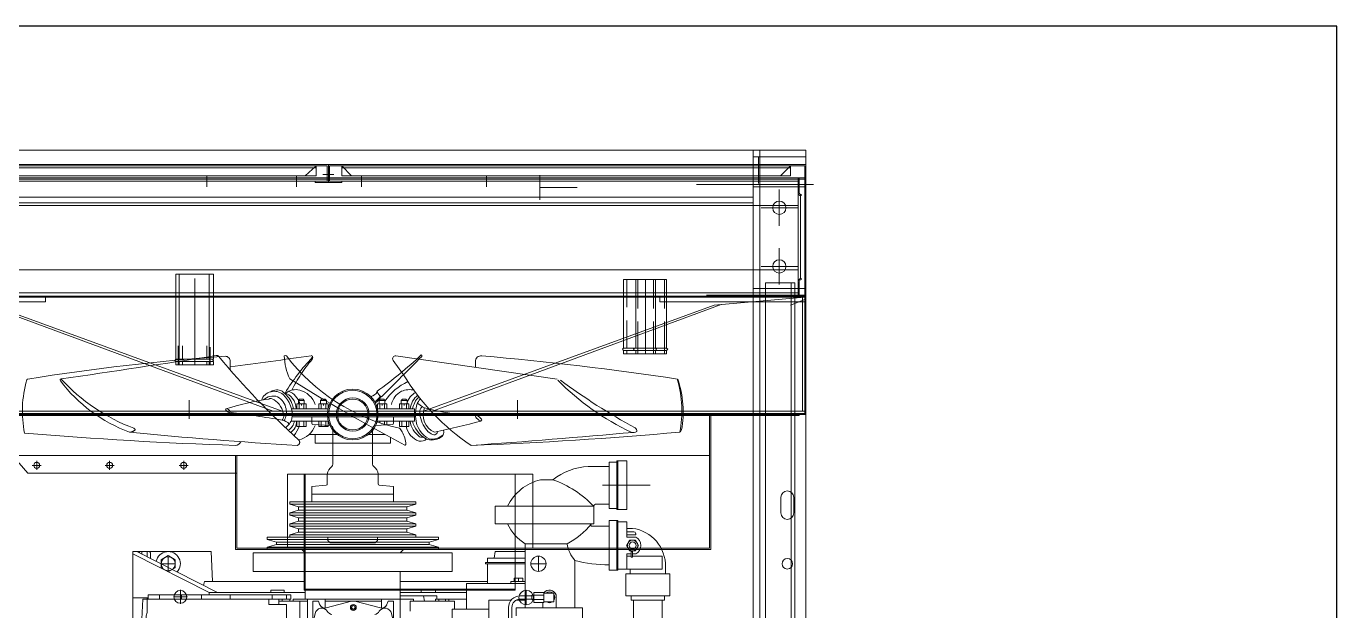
# Model space of a CAD drawing. Header units: metres. Extents: x 397906.3 to 397920.3, y 480840.8 to 480854.5.
# Drawn here: x 397917.254 to 397920.319, y 480853.149 to 480854.516 of the extents above; entities that cross this region are included whole.
import ezdxf

# ---------------------------------------------------------------- set-up
doc = ezdxf.new("R2010")
doc.units = ezdxf.units.M
doc.header["$MEASUREMENT"] = 0
doc.linetypes.add('CENTER2', pattern=[1.125, 0.75, -0.125, 0.125, -0.125])
doc.linetypes.add('HIDDEN', pattern=[0.375, 0.25, -0.125])
for name, color, linetype, lineweight in [('00-BAUT', 213, 'Continuous', 0), ('02-ENGINE', 213, 'Continuous', 0), ('10-SKID-L', 213, 'Continuous', 0), ('10-SKID-P', 213, 'Continuous', 0), ('10-SKID-U', 213, 'Continuous', 0)]:
    doc.layers.add(name, color=color, linetype=linetype, lineweight=lineweight)

# ---------------------------------------------------------------- blocks, each defined once
blk = doc.blocks.new('WIP-Pump-T')
at = {"layer": '00-BAUT'}
for p, q in [((1.1105, 6.9831), (1.1005, 6.9831)), ((1.1715, 6.9831), (1.1615, 6.9831)), ((1.3231, 6.9831), (1.3331, 6.9831)), ((1.3841, 6.9831), (1.3941, 6.9831)), ((1.1184, 6.9709), (1.0926, 6.9709)), ((1.0926, 6.9709), (1.0926, 6.9563)), ((1.1135, 6.98), (1.0974, 6.98)), ((1.0991, 6.9563), (1.0991, 6.9709)), ((1.1119, 6.9563), (1.1119, 6.9709)), ((1.1184, 6.9709), (1.1184, 6.9563)), ((1.1794, 6.9709), (1.1536, 6.9709)), ((1.1536, 6.9709), (1.1536, 6.9563)), ((1.1745, 6.98), (1.1584, 6.98)), ((1.16, 6.9563), (1.16, 6.9709)), ((1.1729, 6.9563), (1.1729, 6.9709)), ((1.1794, 6.9709), (1.1794, 6.9563)), ((1.3152, 6.9709), (1.341, 6.9709)), ((1.3152, 6.9709), (1.3152, 6.9563)), ((1.32, 6.98), (1.3362, 6.98)), ((1.3217, 6.9563), (1.3217, 6.9709)), ((1.3345, 6.9563), (1.3345, 6.9709)), ((1.341, 6.9709), (1.341, 6.9563)), ((1.3762, 6.9709), (1.402, 6.9709)), ((1.3762, 6.9709), (1.3762, 6.9563)), ((1.381, 6.98), (1.3972, 6.98)), ((1.3827, 6.9563), (1.3827, 6.9709)), ((1.3955, 6.9563), (1.3955, 6.9709)), ((1.402, 6.9709), (1.402, 6.9563)), ((1.0926, 6.9083), (1.0926, 6.9228)), ((1.1184, 6.9083), (1.0926, 6.9083)), ((1.0991, 6.9228), (1.0991, 6.9083)), ((1.1119, 6.9228), (1.1119, 6.9083)), ((1.1184, 6.9083), (1.1184, 6.9228)), ((1.1536, 6.9083), (1.1536, 6.9228)), ((1.1794, 6.9083), (1.1536, 6.9083)), ((1.16, 6.9228), (1.16, 6.9083)), ((1.1729, 6.9228), (1.1729, 6.9083)), ((1.1794, 6.9083), (1.1794, 6.9228)), ((1.3152, 6.9204), (1.3152, 6.9228)), ((1.3217, 6.9228), (1.3217, 6.9181)), ((1.3345, 6.9228), (1.3345, 6.914)), ((1.341, 6.9121), (1.341, 6.9228)), ((1.3762, 6.9083), (1.3762, 6.9228)), ((1.3762, 6.9083), (1.402, 6.9083)), ((1.3827, 6.9228), (1.3827, 6.9083)), ((1.3955, 6.9228), (1.3955, 6.9083)), ((1.402, 6.9083), (1.402, 6.9228)), ((0.6587, 6.5629), (0.6587, 6.5591)), ((0.6632, 6.5568), (0.6648, 6.5568)), ((0.6862, 6.5629), (0.6892, 6.5599)), ((0.6892, 6.5599), (0.6892, 6.5436)), ((1.6834, 6.4806), (1.723, 6.4806)), ((1.6834, 6.4806), (1.6834, 6.4745)), ((1.6925, 6.4806), (1.6925, 6.4898)), ((1.6925, 6.4898), (1.7167, 6.4898)), ((1.7046, 6.4898), (1.7046, 6.4806)), ((1.7167, 6.4898), (1.7167, 6.4806))]:
    blk.add_line(p, q, dxfattribs=at)
for points in [[(1.1005, 6.9831), (1.0974, 6.98)], [(1.1135, 6.98), (1.1105, 6.9831)], [(1.1615, 6.9831), (1.1584, 6.98)], [(1.1745, 6.98), (1.1715, 6.9831)], [(1.32, 6.98), (1.3231, 6.9831)], [(1.3331, 6.9831), (1.3362, 6.98)], [(1.381, 6.98), (1.3841, 6.9831)], [(1.3941, 6.9831), (1.3972, 6.98)], [(1.0974, 6.98), (1.0974, 6.9709)], [(1.1135, 6.9709), (1.1135, 6.98)], [(1.1584, 6.98), (1.1584, 6.9709)], [(1.1745, 6.9709), (1.1745, 6.98)], [(1.32, 6.9709), (1.32, 6.98)], [(1.3362, 6.98), (1.3362, 6.9709)], [(1.381, 6.9709), (1.381, 6.98)], [(1.3972, 6.98), (1.3972, 6.9709)], [(0.6648, 6.556), (0.6648, 6.5629)], [(0.6801, 6.5483), (0.6801, 6.5629)]]:
    blk.add_lwpolyline(points, dxfattribs=at)
blk.add_lwpolyline([(2.4641, 6.6695, -1), (2.4287, 6.6695), (2.4287, 6.7126, -1), (2.4641, 6.7126)], format="xyb", close=True, dxfattribs=at)
for points in [[(2.0111, 6.5942), (2.0027, 6.5797), (2.0111, 6.5652), (2.0278, 6.5652), (2.0362, 6.5797), (2.0278, 6.5942)], [(0.7574, 6.5406), (0.738, 6.5517), (0.7187, 6.5406), (0.7187, 6.5182), (0.738, 6.507), (0.7574, 6.5182)], [(1.2488, 6.417), (1.2418, 6.413), (1.2418, 6.4049), (1.2488, 6.4009), (1.2558, 6.4049), (1.2558, 6.413)]]:
    blk.add_lwpolyline(points, close=True, dxfattribs=at)
for centre, radius in [((2.0195, 6.5797), 0.0145), ((2.0195, 6.5797), 0.00968), ((0.738, 6.5294), 0.0194), ((2.4464, 6.5292), 0.0145), ((1.2488, 6.4089), 0.00806), ((1.2488, 6.4089), 0.00484)]:
    blk.add_circle(centre, radius, dxfattribs=at)
at = {"layer": '02-ENGINE'}
for p, q in [((1.3588, 7.0904), (1.3876, 7.0509)), ((0.9088, 7.0875), (0.9088, 7.0645)), ((1.5858, 7.087), (1.5858, 7.0714)), ((1.8969, 6.7978), (1.9548, 6.7978)), ((1.1345, 6.7429), (1.1345, 6.7002)), ((1.3601, 6.7429), (1.3601, 6.7002)), ((1.7657, 6.7612), (1.7993, 6.7612)), ((1.1345, 6.7215), (1.3601, 6.7215)), ((1.9192, 6.6941), (1.9548, 6.6941)), ((1.6407, 6.688), (1.6407, 6.6392)), ((1.6407, 6.688), (1.9121, 6.688)), ((1.9121, 6.688), (1.9121, 6.6392)), ((1.6407, 6.6392), (1.9121, 6.6392)), ((1.9548, 6.6483), (1.9792, 6.6483)), ((1.9548, 6.6483), (1.9548, 6.5113)), ((1.9761, 6.6483), (1.9761, 6.5113)), ((1.9792, 6.6483), (1.9792, 6.5113)), ((2.0036, 6.6453), (1.9792, 6.6453)), ((2.0036, 6.6453), (2.0036, 6.6026)), ((2.0188, 6.627), (2.0036, 6.627)), ((1.8389, 6.5843), (1.723, 6.5843)), ((1.723, 6.5843), (1.723, 6.4074)), ((2.0231, 6.6178), (2.0036, 6.6178)), ((2.0036, 6.6087), (2.028, 6.6087)), ((2.0036, 6.6026), (2.028, 6.6026)), ((2.028, 6.613), (2.028, 6.6087)), ((0.8569, 6.5629), (0.6404, 6.5629)), ((0.6404, 6.5629), (0.6404, 6.3129)), ((0.6404, 6.5568), (0.8508, 6.4501)), ((0.6511, 6.5629), (0.8736, 6.4501)), ((0.86, 6.4806), (0.8569, 6.5629)), ((1.107, 6.569), (1.1162, 6.5599)), ((1.3876, 6.569), (1.3784, 6.5599)), ((1.6376, 6.5446), (1.6407, 6.5629)), ((1.6407, 6.5629), (1.723, 6.5629)), ((2.0036, 6.5568), (2.0036, 6.5142)), ((2.0036, 6.5568), (2.0158, 6.5568)), ((2.0036, 6.5507), (2.0158, 6.5507)), ((2.028, 6.5568), (2.0188, 6.5568)), ((2.0188, 6.5507), (2.1012, 6.5507)), ((2.1012, 6.5142), (2.1012, 6.5507)), ((1.6132, 6.5324), (1.6132, 6.5294)), ((1.6132, 6.5324), (1.723, 6.5324)), ((1.6132, 6.5294), (1.723, 6.5294)), ((1.6193, 6.5446), (1.6193, 6.5324)), ((1.6193, 6.5446), (1.723, 6.5446)), ((1.6193, 6.4745), (1.6193, 6.5294)), ((1.8603, 6.5385), (1.8603, 6.4074)), ((1.9548, 6.5113), (1.9792, 6.5113)), ((2.1012, 6.5142), (1.9792, 6.5142)), ((2.1103, 6.5202), (2.1103, 6.502)), ((0.8357, 6.4689), (0.8386, 6.4806)), ((0.8386, 6.4806), (1.1162, 6.4806)), ((1.1162, 6.5081), (1.1162, 6.4318)), ((1.3784, 6.5081), (1.3784, 6.4318)), ((1.6193, 6.4806), (1.3784, 6.4806)), ((1.5614, 6.4745), (1.723, 6.4745)), ((1.5614, 6.4745), (1.5614, 6.4044)), ((1.0765, 6.444), (0.6831, 6.444)), ((0.6831, 6.444), (0.6831, 6.4318)), ((0.7136, 6.4318), (0.7136, 6.444)), ((0.7746, 6.4318), (0.7746, 6.444)), ((0.8295, 6.4318), (0.8295, 6.444)), ((0.8508, 6.4501), (1.1162, 6.4501)), ((0.8508, 6.4501), (0.8508, 6.444)), ((0.9088, 6.444), (0.9088, 6.4318)), ((1.0247, 6.4318), (1.0247, 6.444)), ((1.0643, 6.4318), (1.0643, 6.444)), ((1.0765, 6.4318), (1.0765, 6.444)), ((1.5614, 6.4501), (1.3784, 6.4501)), ((1.4791, 6.441), (1.3784, 6.441)), ((1.4364, 6.4562), (1.4364, 6.4501)), ((1.4364, 6.4562), (1.476, 6.4562)), ((1.4425, 6.441), (1.4455, 6.4257)), ((1.476, 6.4562), (1.476, 6.4501)), ((1.4791, 6.441), (1.4791, 6.4318)), ((1.7095, 6.4409), (1.7413, 6.441)), ((1.7474, 6.4501), (1.7749, 6.4501)), ((1.8023, 6.4486), (1.7749, 6.4486)), ((1.8023, 6.4242), (1.8023, 6.4486)), ((1.8084, 6.444), (1.8084, 6.4074)), ((0.6831, 6.4349), (0.6404, 6.4349)), ((0.6618, 6.3129), (0.6679, 6.4318)), ((0.6679, 6.4318), (1.0765, 6.4318)), ((1.0155, 6.4166), (1.0643, 6.4166)), ((1.043, 6.4166), (1.043, 6.4318)), ((1.0521, 6.4257), (1.0521, 6.4318)), ((1.0643, 5.9718), (1.0643, 6.4166)), ((1.1375, 6.4257), (1.1528, 6.4257)), ((1.1375, 6.4257), (1.1375, 6.3678)), ((1.1528, 6.4257), (1.1568, 6.4155)), ((1.171, 6.4074), (1.171, 6.4318)), ((1.171, 6.4257), (1.3266, 6.4257)), ((1.1741, 6.4074), (1.2442, 6.4257)), ((1.3235, 6.4074), (1.2534, 6.4257)), ((1.3266, 6.4318), (1.3266, 6.4074)), ((1.3449, 6.4257), (1.3408, 6.4155)), ((1.3601, 6.4257), (1.3449, 6.4257)), ((1.3601, 6.4257), (1.3601, 6.3678)), ((1.4059, 6.4257), (1.4059, 6.3983)), ((1.5279, 6.4257), (1.4059, 6.4257)), ((1.415, 6.4318), (1.415, 6.4257)), ((1.476, 6.4318), (1.476, 6.4257)), ((1.476, 6.4318), (1.5614, 6.4318)), ((1.4852, 6.4318), (1.4852, 6.4257)), ((1.5035, 6.4318), (1.5035, 6.4257)), ((1.5126, 6.4318), (1.5126, 6.4257)), ((1.5218, 6.4044), (1.5218, 6.3617)), ((1.5218, 6.4044), (1.6224, 6.4044)), ((1.5279, 6.4257), (1.5279, 6.4044)), ((1.6224, 6.4288), (1.6843, 6.4288)), ((1.6224, 6.4288), (1.6224, 6.38)), ((1.6773, 6.4087), (1.6773, 6.1957)), ((1.6864, 6.4087), (1.6864, 6.1957)), ((1.723, 6.4288), (1.6981, 6.4288)), ((1.6986, 6.3861), (1.6986, 6.4074)), ((1.8816, 6.4074), (1.6986, 6.4074)), ((1.7095, 6.4318), (1.7413, 6.4318)), ((1.7718, 6.4227), (1.7718, 6.4074)), ((1.8023, 6.4242), (1.7749, 6.4242)), ((1.8816, 6.4074), (1.8816, 6.38)), ((2.0219, 6.4288), (2.0219, 6.197)), ((2.1012, 6.4288), (2.1012, 6.1889))]:
    blk.add_line(p, q, dxfattribs=at)
at = {"layer": '02-ENGINE', "linetype": 'HIDDEN', "ltscale": 100}
blk.add_line((1.3665, 7.1031), (1.8115, 7.0387), dxfattribs=at)
at = {"layer": '02-ENGINE', "linetype": 'CENTER2', "ltscale": 20}
blk.add_line((1.9365, 6.7459), (2.0676, 6.7459), dxfattribs=at)
at = {"layer": '02-ENGINE', "linetype": 'CENTER2', "ltscale": 10}
for p, q in [((0.738, 6.5488), (0.738, 6.51)), ((1.7596, 6.5504), (1.7596, 6.5084)), ((0.7574, 6.5294), (0.7187, 6.5294)), ((1.7806, 6.5294), (1.7387, 6.5294)), ((0.7909, 6.4379), (0.7522, 6.4379)), ((0.7716, 6.4573), (0.7716, 6.4186)), ((1.7261, 6.4161), (1.7261, 6.4562))]:
    blk.add_line(p, q, dxfattribs=at)
at = {"layer": '02-ENGINE', "linetype": 'HIDDEN', "ltscale": 100}
for points in [[(0.8949, 7.1017, 0.022681), (0.3504, 7.0386, 0.28834), (0.3479, 7.0364, 0.122685), (0.3416, 6.8898, 0.012499), (0.924, 6.8557)], [(0.6313, 6.8923, 0.010564), (1.0942, 6.856, 0.602441), (1.0979, 6.871)]]:
    blk.add_lwpolyline(points, format="xyb", dxfattribs=at)
at = {"layer": '02-ENGINE'}
for points in [[(1.0582, 7.1027, 0.098188), (1.0732, 7.0398, 0.018624), (1.3908, 6.8569, 0.450325), (1.3937, 6.8588, 0.129501), (1.3832, 6.8933, 0.1585), (1.3759, 6.9031, -0.17736), (1.0643, 7.1027, 0.265026), (1.0582, 7.1027)], [(1.1924, 6.8039), (1.1924, 6.9024, 0.394848), (1.1849, 6.9105), (1.1375, 6.9137, -0.394848), (1.1345, 6.9169), (1.1345, 6.935)], [(1.3022, 6.8039), (1.3022, 6.9024, -0.394848), (1.3097, 6.9105), (1.3571, 6.9137, 0.394848), (1.3601, 6.9169), (1.3601, 6.935)], [(1.1345, 6.7429), (1.1742, 6.7462, 0.390066), (1.1771, 6.7494), (1.1771, 6.7764, -0.205258), (1.1893, 6.7978, 0.198071), (1.1924, 6.8039)], [(1.3601, 6.7429), (1.3204, 6.7462, -0.390066), (1.3174, 6.7494), (1.3174, 6.7764, 0.205258), (1.3052, 6.7978, -0.198071), (1.3022, 6.8039)], [(1.1893, 6.3891, -0.16863), (1.1771, 6.3983, 0.674766), (1.1436, 6.3922), (1.1278, 6.3291, 0.933091), (1.1649, 6.3136)], [(1.3083, 6.3891, 0.16863), (1.3205, 6.3983, -0.674766), (1.354, 6.3922), (1.3698, 6.3291, -0.933091), (1.3327, 6.3136)]]:
    blk.add_lwpolyline(points, format="xyb", dxfattribs=at)
for points in [[(1.4272, 6.9716), (1.4394, 6.9624), (1.4455, 6.9594)], [(1.0735, 6.6698), (1.0979, 6.6769), (1.0979, 6.6866), (1.0735, 6.6937)], [(1.4211, 6.6698), (1.3967, 6.6769), (1.3967, 6.6866), (1.4211, 6.6937)], [(1.0735, 6.6633), (1.0979, 6.6562), (1.0979, 6.6465), (1.0735, 6.6394)], [(1.4211, 6.6633), (1.3967, 6.6562), (1.3967, 6.6465), (1.4211, 6.6394)], [(1.0735, 6.609), (1.0979, 6.6162), (1.0979, 6.6258), (1.0735, 6.633)], [(1.4211, 6.609), (1.3967, 6.6162), (1.3967, 6.6258), (1.4211, 6.633)], [(1.9548, 6.6331), (1.906, 6.6331), (1.903, 6.6361)], [(1.0109, 6.5755), (1.0368, 6.5826), (1.0368, 6.589), (1.0109, 6.5961)], [(1.3158, 6.6026), (1.3158, 6.5934), (1.3094, 6.587), (1.1852, 6.587), (1.1787, 6.5934), (1.1787, 6.6026)], [(1.4836, 6.5961), (1.4578, 6.589), (1.4578, 6.5826), (1.4836, 6.5755)], [(2.0188, 6.5629), (2.0158, 6.5629)], [(2.0158, 6.5599), (2.0158, 6.5629), (2.0158, 6.5477), (2.0158, 6.5599), (2.0158, 6.5599)], [(2.0158, 6.5477), (2.0188, 6.5477)], [(2.0188, 6.5629), (2.0188, 6.5477)], [(2.0127, 6.5142), (2.0127, 6.502)], [(1.7749, 6.4425), (1.7413, 6.4425), (1.7413, 6.4303), (1.7749, 6.4303)], [(1.7474, 6.4501), (1.7474, 6.4227)], [(1.7749, 6.4501), (1.7749, 6.4227), (1.7474, 6.4227)], [(2.1073, 6.441), (2.1073, 6.4288), (2.0158, 6.4288), (2.0158, 6.441)], [(0.674, 6.3037), (0.674, 6.3281), (0.677, 6.3373), (0.677, 6.3861), (0.6801, 6.3952), (0.6801, 6.4349)], [(1.0155, 6.4166), (1.0155, 6.4318)], [(1.1009, 6.4257), (1.043, 6.4257)], [(1.0735, 6.4318), (1.0735, 6.4257)], [(1.415, 6.4318), (1.0826, 6.4318), (1.1162, 6.4318), (1.0979, 6.4318), (1.4028, 6.4318), (1.3784, 6.4318)], [(1.0826, 6.4257), (1.0826, 6.4318)], [(1.1009, 6.3525), (1.1009, 6.4257), (1.1223, 6.4257)], [(1.1223, 6.3708), (1.1223, 6.4318)], [(1.3784, 6.3708), (1.3784, 6.4318)]]:
    blk.add_lwpolyline(points, dxfattribs=at)
for points in [[(1.9548, 6.81), (1.9761, 6.81), (1.9761, 6.6819), (1.9548, 6.6819)], [(1.9761, 6.813), (1.9792, 6.813), (1.9792, 6.6788), (1.9761, 6.6788)], [(1.9792, 6.813), (2.0036, 6.813), (2.0036, 6.6788), (1.9792, 6.6788)], [(1.0735, 6.7002), (1.4211, 6.7002), (1.4211, 6.6937), (1.0735, 6.6937)], [(1.0735, 6.6698), (1.4211, 6.6698), (1.4211, 6.6633), (1.0735, 6.6633)], [(1.0979, 6.6866), (1.3967, 6.6866), (1.3967, 6.6769), (1.0979, 6.6769)], [(1.0979, 6.6465), (1.3967, 6.6465), (1.3967, 6.6562), (1.0979, 6.6562)], [(1.0735, 6.6394), (1.4211, 6.6394), (1.4211, 6.633), (1.0735, 6.633)], [(1.0979, 6.6258), (1.3967, 6.6258), (1.3967, 6.6162), (1.0979, 6.6162)], [(1.0109, 6.6026), (1.4836, 6.6026), (1.4836, 6.5961), (1.0109, 6.5961)], [(1.0368, 6.589), (1.4578, 6.589), (1.4578, 6.5826), (1.0368, 6.5826)], [(1.0735, 6.609), (1.4211, 6.609), (1.4211, 6.6026), (1.0735, 6.6026)], [(0.9728, 6.5599), (1.5218, 6.5599), (1.5218, 6.5081), (0.9728, 6.5081)], [(1.0109, 6.5755), (1.4836, 6.5755), (1.4836, 6.569), (1.0109, 6.569)], [(2.0005, 6.441), (2.0005, 6.502), (2.1225, 6.502), (2.1225, 6.441)], [(1.0216, 6.4562), (1.0216, 6.4501), (1.0582, 6.4501), (1.0582, 6.4562)]]:
    blk.add_lwpolyline(points, close=True, dxfattribs=at)
for centre, radius in [((1.2473, 6.9411), 0.0701), ((1.2473, 6.9411), 0.0669), ((1.2473, 6.9411), 0.0457), ((1.2473, 6.9411), 0.0425), ((1.7596, 6.5294), 0.021), ((0.7716, 6.4379), 0.0177), ((1.7261, 6.4361), 0.0201)]:
    blk.add_circle(centre, radius, dxfattribs=at)
at = {"layer": '02-ENGINE', "linetype": 'HIDDEN', "ltscale": 100}
for centre, radius, start, end in [((-5.4026, 47.1401), 40.5247, 278.2929, 278.90462), ((0.8715, 7.0959), 0.00806, 39.7493, 98.9046), ((2.639, 8.5658), 2.2908, 219.7493, 227.7305), ((-1.1848, 22.9515), 16.0167, 277.51066, 278.31979), ((1.5152, 6.729), 0.5294, 135.8163, 149.1619), ((1.4301, 6.8371), 0.3904, 139.2187, 153.9567), ((1.127, 7.0982), 0.00967, 320.1363, 11.5377), ((0.9047, -1.0655), 8.1983, 81.30657, 85.11188), ((0.7783, 7.2898), 0.4238, 217.1218, 249.7018), ((0.831, 7.3977), 0.529, 222.6714, 249.2361), ((1.9224, 7.3744), 0.6251, 211.1699, 236.0804), ((2.3226, 7.5415), 0.718, 224.7905, 244.7067), ((2.8321, 8.3962), 1.6954, 233.3736, 241.6291), ((1.8854, 6.9485), 0.2738, 349.4628, 19.2394), ((1.8439, 6.9511), 0.3116, 349.1299, 15.7434), ((0.6312, 6.914), 0.0217, 270.054, 315.3732), ((0.6414, 6.898), 0.0054, 8.1763, 67.1852), ((1.1334, 18.3458), 11.4985, 272.1939, 275.072), ((-0.119, 30.7373), 23.9415, 274.05413, 275.12886)]:
    blk.add_arc(centre, radius, start, end, dxfattribs=at)
at = {"layer": '02-ENGINE'}
for centre, radius, start, end in [((0.8953, 7.0882), 0.0135, 356.8101, 91.5689), ((0.6064, 7.9907), 1.2134, 305.6921, 313.1611), ((30.689, -22.2628), 41.4472, 134.88965, 135.10731), ((1.3654, 7.0951), 0.00806, 81.7593, 216.0274), ((1.435, 7.1026), 0.00327, 334.531, 62.4778), ((1.6019, 7.087), 0.0161, 85.1119, 180), ((1.4616, 6.8936), 0.1514, 114.1737, 146.2669), ((2.1484, 7.0372), 0.00482, 161.5658, 198.4342), ((1.1272, 6.2285), 0.7635, 98.4099, 107.5793), ((1.0305, 6.9672), 0.0379, 49.4756, 159.4558), ((1.0272, 6.9518), 0.0401, 71.5216, 132.6751), ((1.0376, 6.9797), 0.0293, 60.2532, 124.3859), ((1.0156, 6.9481), 0.0484, 9.8387, 59.7847), ((1.0037, 6.9376), 0.0831, 24.1754, 54.4034), ((1.0023, 6.9388), 0.0779, 352.7063, 47.2599), ((1.0438, 6.9565), 0.047, 359.8246, 74.2303), ((1.0896, 6.9673), 0.0424, 74.5251, 130.1795), ((1.0521, 6.9579), 0.0507, 15.7086, 68.8387), ((1.0869, 6.9503), 0.0595, 17.8297, 76.4125), ((1.2895, 7.0194), 0.03, 284.766, 327.737), ((1.2759, 7.0257), 0.059, 302.9199, 324.4464), ((1.2801, 7.0134), 0.0501, 306.2711, 333.2373), ((1.337, 7.0107), 0.0233, 193.8847, 243.4349), ((1.4058, 6.9583), 0.0528, 117.4364, 168.8238), ((1.4046, 6.9493), 0.0604, 77.0808, 112.4464), ((1.442, 6.9604), 0.0466, 116.5651, 166.1153), ((1.4603, 6.9509), 0.0547, 127.1989, 174.3034), ((1.4774, 6.9432), 0.0667, 135.7108, 168.6788), ((1.4716, 6.9512), 0.0504, 138.5545, 181.1316), ((0.3653, 2.8064), 4.1763, 80.5348, 82.5229), ((1.0137, 6.9472), 0.0504, 332.5918, 10.4412), ((1.0505, 6.958), 0.0321, 357.1245, 25.1396), ((1.5061, 6.9403), 0.0856, 173.297, 186.703), ((1.4928, 6.9396), 0.0513, 157.249, 247.249), ((1.605, 7.536), 0.5983, 254.5371, 268.1578), ((1.0453, 6.8903), 0.0362, 42.4777, 79.2132), ((1.0305, 6.9458), 0.0518, 307.1034, 340.9929), ((1.0532, 6.9265), 0.0329, 298.6674, 353.481), ((1.0589, 6.9202), 0.033, 300.0749, 4.5591), ((0.9987, 6.9457), 0.1071, 324.2726, 339.5605), ((1.0837, 6.9335), 0.0641, 282.7505, 339.0782), ((1.4475, 6.9192), 0.0542, 191.6631, 251.4055), ((1.4688, 6.9316), 0.0636, 187.9208, 234.4118), ((1.4913, 6.9441), 0.0821, 195.0685, 238.6713), ((1.489, 6.9344), 0.068, 183.4805, 242.5978), ((0.5175, 11.1896), 4.4023, 282.5357, 284.2493), ((1.4348, 6.8923), 0.0248, 259.3803, 312.5104), ((1.4388, 6.8932), 0.015, 242.2889, 283.9584), ((1.4654, 6.9155), 0.0448, 247.9359, 303.0306), ((1.4655, 6.9215), 0.0481, 260.6372, 310.7353), ((1.4828, 6.8922), 0.0159, 296.1717, 20.8299), ((2.0212, 6.9149), 0.0232, 256.4529, 294.9683), ((2.0207, 6.8957), 0.0105, 349.692, 56.7052), ((2.1433, 6.9021), 0.0118, 304.3436, 341.9167), ((0.9215, 6.8744), 0.0189, 277.7689, 333.6362), ((1.9071, 6.622), 0.1761, 93.34, 127.7721), ((1.7979, 6.6272), 0.1377, 103.4919, 153.8277), ((1.7028, 6.4888), 0.2889, 43.5719, 70.4893), ((1.9195, 6.6865), 0.00754, 92.419, 169.0199), ((1.7929, 6.6955), 0.1313, 205.3929, 237.8742), ((1.7352, 6.7795), 0.221, 297.9795, 320.5993), ((2.0057, 6.5232), 0.1046, 358.3908, 82.8118), ((1.9322, 6.6), 0.0946, 189.5409, 220.4929), ((2.0231, 6.613), 0.00484, 0, 90), ((2.0172, 6.5797), 0.0253, 295.2586, 64.7414), ((0.738, 6.5294), 0.0335, 317.0399, 168.4898), ((1.9524, 6.8805), 0.3542, 254.914, 270.3812), ((1.7095, 6.4087), 0.0323, 90.056, 180), ((1.7901, 6.4368), 0.0197, 21.5478, 140.8134), ((1.7901, 6.4368), 0.0148, 52.6171, 127.3829), ((1.7901, 6.4368), 0.0148, 325.2471, 34.7529), ((1.1706, 6.4224), 0.0154, 206.3351, 283.2627), ((1.3271, 6.4224), 0.0154, 256.7373, 333.6649), ((1.7095, 6.4087), 0.0231, 90.056, 180), ((1.7901, 6.4368), 0.0148, 238.0642, 301.9358)]:
    blk.add_arc(centre, radius, start, end, dxfattribs=at)
at = {"layer": '02-ENGINE', "ltscale": 100}
for centre, start, end in [((1.1333, 7.1002), 315.8163, 98.3198), ((0.4429, 7.036), 98.2929, 217.1218)]:
    blk.add_arc(centre, 0.00323, start, end, dxfattribs=at)
at = {"layer": '02-ENGINE'}
for centre, major_axis, ratio, start_param, end_param in [((1.0338, 6.9548), (-0.0183, 0.029), 0.481335, 3.141593, 6.283185), ((1.4577, 6.9243), (-0.0183, 0.0381), 0.460016, 6.283185, 9.901937)]:
    blk.add_ellipse(centre, major_axis=major_axis, ratio=ratio, start_param=start_param, end_param=end_param, dxfattribs=at)
for centre, major_axis, ratio in [((0.9027, 6.9518), (-0.0061, 0.00457), 0.447214), ((1.5944, 6.9309), (-0.00859, 0.00718), 0.326538)]:
    blk.add_ellipse(centre, major_axis=major_axis, ratio=ratio, dxfattribs=at)
at = {"layer": '10-SKID-L'}
blk.add_line((2.3865, 7.304), (2.4671, 7.304), dxfattribs=at)
for points in [[(2.3865, 5.9042), (2.3865, 7.304)], [(2.4671, 5.9042), (2.4671, 7.304)]]:
    blk.add_lwpolyline(points, dxfattribs=at)
at = {"layer": '10-SKID-L', "linetype": 'HIDDEN', "ltscale": 100}
blk.add_lwpolyline([(2.4575, 5.9042), (2.4575, 7.304)], dxfattribs=at)
at = {"layer": '10-SKID-P'}
for p, q in [((0.0366, 7.5998), (1.1467, 7.5998)), ((1.1467, 7.5998), (1.1467, 7.6273)), ((1.1832, 7.6273), (2.4946, 7.6273)), ((1.2168, 7.5998), (1.2168, 7.6273)), ((1.2168, 7.5998), (2.4549, 7.5998)), ((1.7637, 7.5331), (1.7637, 7.601)), ((1.7637, 7.5669), (1.8664, 7.5669)), ((2.1957, 7.5754), (2.519, 7.5754)), ((2.4763, 7.2766), (2.4763, 7.5846)), ((2.4763, 7.5175), (2.1964, 7.5175)), ((0.7594, 7.3284), (0.863, 7.3284)), ((2.1134, 7.3131), (1.9944, 7.3131)), ((1.9944, 7.3131), (1.9944, 7.1241)), ((2.1134, 7.1241), (2.1134, 7.3131)), ((2.1964, 7.3406), (2.4763, 7.3406)), ((2.2445, 7.243), (2.4946, 7.2644)), ((2.4549, 7.243), (2.4946, 7.2583)), ((1.1788, 6.9563), (1.0782, 6.9563)), ((1.1055, 6.9655), (1.1055, 6.9708)), ((1.1665, 6.9655), (1.1665, 6.9708)), ((1.3158, 6.9563), (1.4181, 6.9563)), ((1.3281, 6.9655), (1.3281, 6.9708)), ((1.3891, 6.9655), (1.3891, 6.9708)), ((1.4181, 6.9563), (1.4181, 6.9228)), ((1.0765, 6.9228), (1.1796, 6.9228)), ((1.4181, 6.9228), (1.315, 6.9228)), ((1.351, 6.8618), (1.1436, 6.8618)), ((0.064, 6.8283), (2.2321, 6.8283)), ((1.7444, 6.7764), (1.0674, 6.7764)), ((1.0674, 6.5723), (1.0674, 6.7764)), ((1.1131, 6.7764), (1.1131, 6.4562)), ((1.6956, 6.4562), (1.6956, 6.7764)), ((1.7444, 6.5723), (1.7444, 6.7764)), ((1.1131, 6.4562), (1.6956, 6.4562))]:
    blk.add_line(p, q, dxfattribs=at)
at = {"layer": '10-SKID-P', "linetype": 'CENTER2', "ltscale": 20}
for p, q in [((2.4244, 7.5617), (2.4244, 7.4611)), ((2.4748, 7.5114), (2.3741, 7.5114)), ((2.4244, 7.4001), (2.4244, 7.2994)), ((2.4763, 7.3497), (2.3741, 7.3497))]:
    blk.add_line(p, q, dxfattribs=at)
at = {"layer": '10-SKID-P', "linetype": 'HIDDEN', "ltscale": 100}
blk.add_line((2.4824, 7.316), (2.4824, 7.5452), dxfattribs=at)
at = {"layer": '10-SKID-P', "linetype": 'HIDDEN', "ltscale": 200}
for p, q in [((0.3016, 7.5175), (2.1964, 7.5175)), ((0.3016, 7.3406), (2.1964, 7.3406)), ((1.0277, 6.9502), (0.2305, 7.2447)), ((1.0521, 6.9502), (0.2501, 7.243)), ((1.4425, 6.9502), (2.2445, 7.243)), ((1.4669, 6.9502), (2.2641, 7.2447))]:
    blk.add_line(p, q, dxfattribs=at)
at = {"layer": '10-SKID-P', "linetype": 'CENTER2', "ltscale": 10}
for p, q in [((0.3629, 6.8008), (0.3873, 6.8008)), ((0.3751, 6.813), (0.3751, 6.7886)), ((0.5642, 6.8008), (0.5886, 6.8008)), ((0.5764, 6.813), (0.5764, 6.7886)), ((0.7685, 6.8008), (0.7929, 6.8008)), ((0.7807, 6.813), (0.7807, 6.7886))]:
    blk.add_line(p, q, dxfattribs=at)
at = {"layer": '10-SKID-P', "linetype": 'HIDDEN', "ltscale": 50}
for p, q in [((1.1163, 6.7764), (1.1163, 6.4594)), ((1.1131, 6.4594), (1.6956, 6.4594))]:
    blk.add_line(p, q, dxfattribs=at)
at = {"layer": '10-SKID-P'}
for points in [[(2.3512, 7.6517), (2.4976, 7.6517)], [(2.3665, 7.6517), (2.3665, 7.5785)], [(0.003, 7.5907), (0, 7.5907), (0, 7.6303), (1.1802, 7.6303), (1.1802, 7.5815)], [(1.1771, 7.6273), (0.0366, 7.6273)], [(0.8447, 7.5998), (0.8447, 7.5693)], [(1.0918, 7.5998), (1.0918, 7.5693)], [(1.1467, 7.6273), (1.1162, 7.5998)], [(1.1954, 7.6029), (1.1649, 7.6029)], [(1.1771, 7.6273), (1.1771, 7.5846)], [(2.4976, 7.5907), (2.4976, 7.6303), (1.1802, 7.6303), (1.1802, 7.5815)], [(1.1832, 7.6273), (1.1832, 7.5846)], [(1.2168, 7.6273), (1.2442, 7.5998)], [(1.2717, 7.5998), (1.2717, 7.5693)], [(1.6163, 7.5998), (1.6163, 7.5693)], [(2.4549, 7.6273), (2.4275, 7.5998)], [(2.4549, 7.6273), (2.4549, 7.5998)], [(2.4946, 7.6273), (2.4946, 7.5907)], [(0, 7.5937), (1.1802, 7.5937)], [(0, 7.2674), (0, 7.5907), (2.4976, 7.5907)], [(2.4976, 7.5907), (2.4976, 6.9411), (0, 6.9411), (0, 7.2674), (2.4976, 7.2674)], [(2.4793, 7.5846), (0.0183, 7.5846)], [(1.1802, 7.5815), (1.1436, 7.5815), (1.1436, 7.5846), (1.1771, 7.5846)], [(2.4976, 7.5937), (1.1802, 7.5937)], [(1.1802, 7.5815), (1.2168, 7.5815), (1.2168, 7.5846), (1.1832, 7.5846)], [(2.4976, 7.5693), (2.3512, 7.5693)], [(2.4946, 6.9411), (2.4946, 7.5907)], [(0.7594, 7.3284), (0.7594, 7.0936)], [(0.7685, 7.3284), (0.7685, 7.0936)], [(0.8112, 7.0783), (0.8112, 7.3162)], [(0.8508, 7.3284), (0.8508, 7.0936)], [(0.863, 7.3284), (0.863, 7.0936)], [(2.0036, 7.3131), (2.0036, 7.2369)], [(2.028, 7.3131), (2.028, 7.1241)], [(2.0341, 7.3131), (2.0341, 7.2339)], [(2.0554, 7.1088), (2.0554, 7.3131)], [(2.0768, 7.3131), (2.0768, 7.2339)], [(2.0829, 7.3131), (2.0829, 7.1241)], [(2.1073, 7.3131), (2.1073, 7.2339)], [(0.0183, 7.2766), (2.4793, 7.2766)], [(2.2232, 7.2705), (2.4946, 7.2705)], [(2.4976, 7.2888), (2.3512, 7.2888)], [(0, 7.2674), (0.3995, 7.2674), (0.3995, 7.2522), (0, 7.2522)], [(0.003, 7.2644), (2.4946, 7.2644)], [(2.4946, 7.2674), (2.0951, 7.2674), (2.0951, 7.2522), (2.4946, 7.2522)], [(2.4885, 7.2674), (2.4885, 6.9502)], [(2.0036, 7.2003), (2.0036, 7.1241)], [(2.0341, 7.1973), (2.0341, 7.1088)], [(2.0768, 7.1973), (2.0768, 7.1088)], [(2.1073, 7.1973), (2.1073, 7.118)], [(0.7655, 7.1302), (0.7655, 7.0936)], [(0.7776, 7.1302), (0.7776, 7.0936)], [(0.8447, 7.1302), (0.8447, 7.0936)], [(0.8539, 7.1271), (0.8539, 7.0936)], [(0.7594, 7.0875), (0.7563, 7.0905), (0.7594, 7.0936)], [(0.863, 7.0936), (0.7594, 7.0936)], [(0.7685, 7.0875), (0.7655, 7.0905), (0.7685, 7.0936)], [(0.8508, 7.0936), (0.8539, 7.0905), (0.8508, 7.0875), (0.8508, 7.0783)], [(0.86, 7.0936), (0.863, 7.0905), (0.86, 7.0875)], [(1.9944, 7.118), (1.9914, 7.121), (1.9944, 7.1241)], [(2.1134, 7.1241), (1.9944, 7.1241)], [(2.1134, 7.118), (1.9944, 7.118)], [(1.9944, 7.118), (1.9944, 7.1088)], [(1.9944, 7.118), (1.9944, 7.1088)], [(1.9944, 7.118), (1.9944, 7.1088)], [(1.9944, 7.1088), (2.1134, 7.1088)], [(2.1134, 7.1088), (1.9944, 7.1088)], [(2.0036, 7.118), (2.0036, 7.1088)], [(2.0036, 7.118), (2.0036, 7.1088)], [(2.0036, 7.118), (2.0036, 7.1088)], [(2.0249, 7.118), (2.0219, 7.121), (2.0249, 7.1241)], [(2.028, 7.1088), (2.028, 7.118), (2.028, 7.1088), (2.028, 7.1088)], [(2.0341, 7.118), (2.0341, 7.1088)], [(2.0768, 7.118), (2.0768, 7.1088)], [(2.0829, 7.1241), (2.0859, 7.121), (2.0829, 7.118)], [(2.0829, 7.118), (2.0829, 7.1088)], [(2.0829, 7.1088), (2.0829, 7.118), (2.0829, 7.1088), (2.0829, 7.1088)], [(2.1073, 7.118), (2.1073, 7.1088)], [(2.1073, 7.118), (2.1073, 7.1088)], [(2.1073, 7.118), (2.1073, 7.1088)], [(2.1134, 7.1241), (2.1164, 7.121), (2.1134, 7.118)], [(2.1134, 7.118), (2.1134, 7.1088)], [(2.1134, 7.118), (2.1134, 7.1088)], [(2.1134, 7.118), (2.1134, 7.1088)], [(0.863, 7.0875), (0.7594, 7.0875)], [(0.7594, 7.0875), (0.7594, 7.0783)], [(0.7594, 7.0783), (0.863, 7.0783)], [(0.863, 7.0783), (0.7594, 7.0783)], [(0.7655, 7.0875), (0.7655, 7.0783)], [(0.7655, 7.0875), (0.7655, 7.0783)], [(0.7655, 7.0875), (0.7655, 7.0783)], [(0.7685, 7.0875), (0.7685, 7.0783)], [(0.7685, 7.0875), (0.7685, 7.0783)], [(0.7685, 7.0875), (0.7685, 7.0783)], [(0.7776, 7.0875), (0.7776, 7.0783)], [(0.7776, 7.0875), (0.7776, 7.0783)], [(0.7776, 7.0875), (0.7776, 7.0783)], [(0.8447, 7.0875), (0.8447, 7.0783)], [(0.8447, 7.0875), (0.8447, 7.0783)], [(0.8447, 7.0875), (0.8447, 7.0783)], [(0.8508, 7.0875), (0.8508, 7.0783)], [(0.8508, 7.0875), (0.8508, 7.0783)], [(0.8539, 7.0875), (0.8539, 7.0783)], [(0.8539, 7.0875), (0.8539, 7.0783)], [(0.8539, 7.0875), (0.8539, 7.0783)], [(0.863, 7.0875), (0.863, 7.0783)], [(0.863, 7.0875), (0.863, 7.0783)], [(0.863, 7.0875), (0.863, 7.0783)], [(0.7959, 6.9807), (0.7959, 6.9289)], [(1.7017, 6.9807), (1.7017, 6.9289)], [(0.003, 6.9502), (2.4946, 6.9502)], [(0.003, 6.9441), (2.4946, 6.9441)], [(0.0213, 6.9411), (0.0213, 6.938), (2.4793, 6.938)], [(2.2354, 6.938), (2.2354, 6.569), (0.924, 6.569), (0.924, 6.8283)], [(2.2321, 6.938), (2.2321, 6.5723), (0.9273, 6.5723), (0.9273, 6.8283)], [(1.4181, 6.935), (1.0801, 6.935)], [(2.4793, 6.9411), (2.4793, 6.938)], [(1.1284, 6.8862), (1.2046, 6.8862)], [(1.1436, 6.8618), (1.1436, 6.8862)], [(1.3361, 6.8862), (1.29, 6.8862)], [(1.351, 6.8618), (1.351, 6.8782)], [(0.3507, 6.7795), (0.308, 6.8283)], [(0.3507, 6.7795), (0.9271, 6.7795)]]:
    blk.add_lwpolyline(points, dxfattribs=at)
at = {"layer": '10-SKID-P', "linetype": 'HIDDEN', "ltscale": 100}
for points in [[(0.0366, 7.6212), (1.1467, 7.6212)], [(2.4549, 7.6212), (1.2168, 7.6212)]]:
    blk.add_lwpolyline(points, dxfattribs=at)
at = {"layer": '10-SKID-P'}
for points in [[(2.4793, 7.5937), (2.4763, 7.5937), (2.4763, 7.553, 0.414214), (2.4843, 7.5449), (2.4854, 7.5449)], [(2.4793, 7.5937), (2.4793, 7.553, 0.414214), (2.4843, 7.548), (2.4854, 7.548)], [(2.4793, 7.2674), (2.4763, 7.2674), (2.4763, 7.3081, -0.414214), (2.4843, 7.3162), (2.4854, 7.3162)], [(2.4793, 7.2674), (2.4793, 7.3081, -0.414214), (2.4843, 7.3131), (2.4854, 7.3131)]]:
    blk.add_lwpolyline(points, format="xyb", dxfattribs=at)
for centre, radius in [((2.4244, 7.5114), 0.0183), ((2.4244, 7.3497), 0.0183), ((0.3751, 6.8008), 0.00806), ((0.5764, 6.8008), 0.00806), ((0.7807, 6.8008), 0.00806)]:
    blk.add_circle(centre, radius, dxfattribs=at)
at = {"layer": '10-SKID-U'}
for p, q in [((2.4976, 7.67), (0, 7.67)), ((2.3525, 0.1452), (2.3525, 7.67)), ((2.4976, 0), (2.4976, 7.67)), ((2.3525, 7.5248), (0.1452, 7.5248))]:
    blk.add_line(p, q, dxfattribs=at)
at = {"layer": '10-SKID-U', "linetype": 'HIDDEN', "ltscale": 200}
for p, q in [((2.3702, 0.1452), (2.3702, 7.67)), ((2.3525, 7.5409), (0.1452, 7.5409))]:
    blk.add_line(p, q, dxfattribs=at)

msp = doc.modelspace()

# ---------------------------------------------------------------- linework, layer by layer
at = {"elevation": 7.622}
msp.add_lwpolyline([(397915.7189, 480854.516), (397915.7189, 480847.436), (397920.3189, 480847.436), (397920.3189, 480854.516)], close=True, dxfattribs=at)

# ---------------------------------------------------------------- block references
at = {"xscale": 0.8474630183703425, "yscale": 0.8474630183703425, "zscale": 0.8474630183703425}
msp.add_blockref('WIP-Pump-T', (397916.9606, 480847.726, 7.622), dxfattribs=at)

doc.saveas('drawing.dxf')
